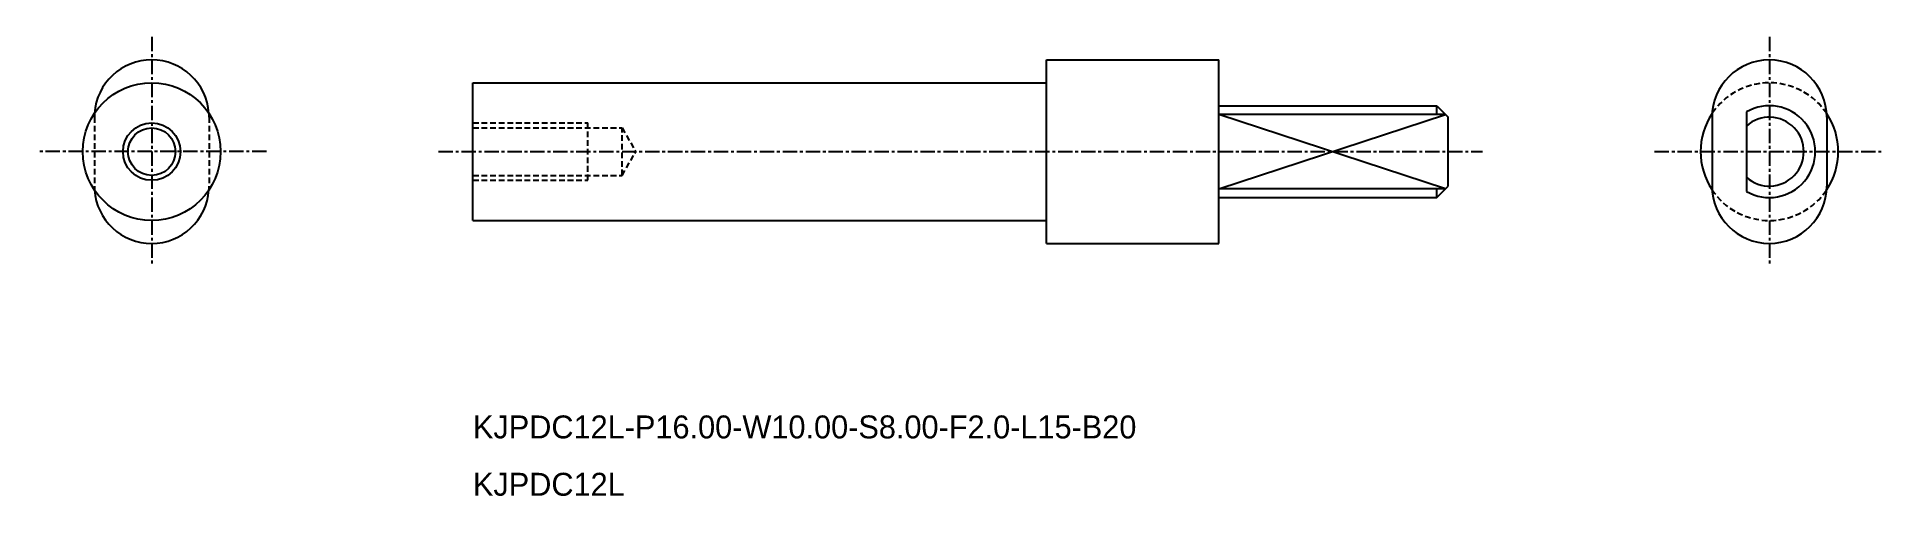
# Model space of a CAD drawing. Extents: x -2272 to -2111, y -810 to -770.
import ezdxf

# ---------------------------------------------------------------- set-up
doc = ezdxf.new("R2010")
doc.units = 0
doc.linetypes.add('CENTER', pattern=[2, 1.25, -0.25, 0.25, -0.25])
doc.linetypes.add('DASHED', pattern=[0.75, 0.5, -0.25])
doc.layers.get('0').update_dxf_attribs({"linetype": 'CONTINUOUS'})
doc.layers.add('CENTER', color=1, linetype='CENTER')

msp = doc.modelspace()

# ---------------------------------------------------------------- linework, layer by layer
at = {"color": 7, "linetype": 'CONTINUOUS'}
for p, q in [((-2184.29, -787.65), (-2184.29, -771.65)), ((-2184.29, -771.65), (-2169.29, -771.65)), ((-2169.29, -787.65), (-2169.29, -771.65)), ((-2234.29, -785.65), (-2234.29, -773.65)), ((-2234.29, -773.65), (-2184.29, -773.65)), ((-2169.29, -775.65), (-2150.29, -775.65)), ((-2150.29, -776.41), (-2150.29, -775.65)), ((-2150.29, -775.65), (-2149.29, -776.65)), ((-2149.53, -776.41), (-2169.29, -776.41)), ((-2149.29, -782.65), (-2149.29, -776.65)), ((-2126.29, -776.65), (-2126.29, -782.65)), ((-2123.29, -776.18), (-2123.29, -783.11)), ((-2116.29, -776.65), (-2116.29, -782.65)), ((-2149.53, -782.88), (-2169.29, -782.88)), ((-2169.29, -783.65), (-2150.29, -783.65)), ((-2150.29, -783.65), (-2149.29, -782.65)), ((-2150.29, -783.65), (-2150.29, -782.88)), ((-2234.29, -785.65), (-2184.29, -785.65)), ((-2184.29, -787.65), (-2169.29, -787.65))]:
    msp.add_line(p, q, dxfattribs=at)
at = {"color": 3, "linetype": 'DASHED'}
for p, q in [((-2267.29, -776.65), (-2267.29, -782.65)), ((-2257.29, -776.65), (-2257.29, -782.65)), ((-2234.29, -777.15), (-2224.29, -777.15)), ((-2234.29, -777.58), (-2221.29, -777.58)), ((-2224.29, -782.15), (-2224.29, -777.15)), ((-2221.29, -781.72), (-2221.29, -777.58)), ((-2221.29, -777.58), (-2220.1, -779.65)), ((-2221.29, -781.72), (-2220.1, -779.65)), ((-2234.29, -781.72), (-2221.29, -781.72)), ((-2234.29, -782.15), (-2224.29, -782.15))]:
    msp.add_line(p, q, dxfattribs=at)
at = {"color": 3, "linetype": 'CONTINUOUS'}
for p, q in [((-2149.53, -782.88), (-2169.29, -776.41)), ((-2169.29, -782.88), (-2149.53, -776.41))]:
    msp.add_line(p, q, dxfattribs=at)
at = {"color": 7, "linetype": 'CONTINUOUS'}
for radius in [6, 2.07]:
    msp.add_circle((-2262.29, -779.65), radius, dxfattribs=at)
at = {"color": 3, "linetype": 'CONTINUOUS'}
msp.add_circle((-2262.29, -779.65), 2.5, dxfattribs=at)
at = {"color": 7, "linetype": 'CONTINUOUS'}
for centre, radius, start, end in [((-2262.29, -776.65), 5, 3.8226, 176.1774), ((-2121.29, -776.65), 5, 0, 180), ((-2121.29, -779.65), 4, 240, 120), ((-2121.29, -779.65), 6, 146.4427, 213.5573), ((-2121.29, -779.65), 3, 228.1897, 131.8103), ((-2121.29, -779.65), 6, 326.4427, 33.5573), ((-2262.29, -782.65), 5, 183.8226, 356.1774), ((-2121.29, -782.65), 5, 180, 0)]:
    msp.add_arc(centre, radius, start, end, dxfattribs=at)
at = {"color": 3, "linetype": 'DASHED'}
for centre, radius, start, end in [((-2121.29, -779.65), 6, 33.5573, 146.4427), ((-2262.29, -776.65), 5, 176.1774, 180), ((-2262.29, -776.65), 5, 0, 3.8226), ((-2262.29, -782.65), 5, 180, 183.8226), ((-2262.29, -782.65), 5, 356.1774, 0), ((-2121.29, -779.65), 6, 213.5573, 326.4427)]:
    msp.add_arc(centre, radius, start, end, dxfattribs=at)
at = {"layer": 'CENTER'}
for p, q in [((-2262.29, -769.65), (-2262.29, -789.65)), ((-2121.29, -769.65), (-2121.29, -789.65)), ((-2252.29, -779.65), (-2272.29, -779.65)), ((-2237.29, -779.65), (-2146.29, -779.65)), ((-2131.29, -779.65), (-2111.29, -779.65))]:
    msp.add_line(p, q, dxfattribs=at)

# ---------------------------------------------------------------- texts
at = {"color": 7, "linetype": 'CONTINUOUS'}
for s, p in [('KJPDC12L-P16.00-W10.00-S8.00-F2.0-L15-B20', (-2234.29, -804.65)), ('KJPDC12L', (-2234.29, -809.65))]:
    msp.add_text(s, height=2, dxfattribs=at).set_placement(p)

doc.saveas('drawing.dxf')
